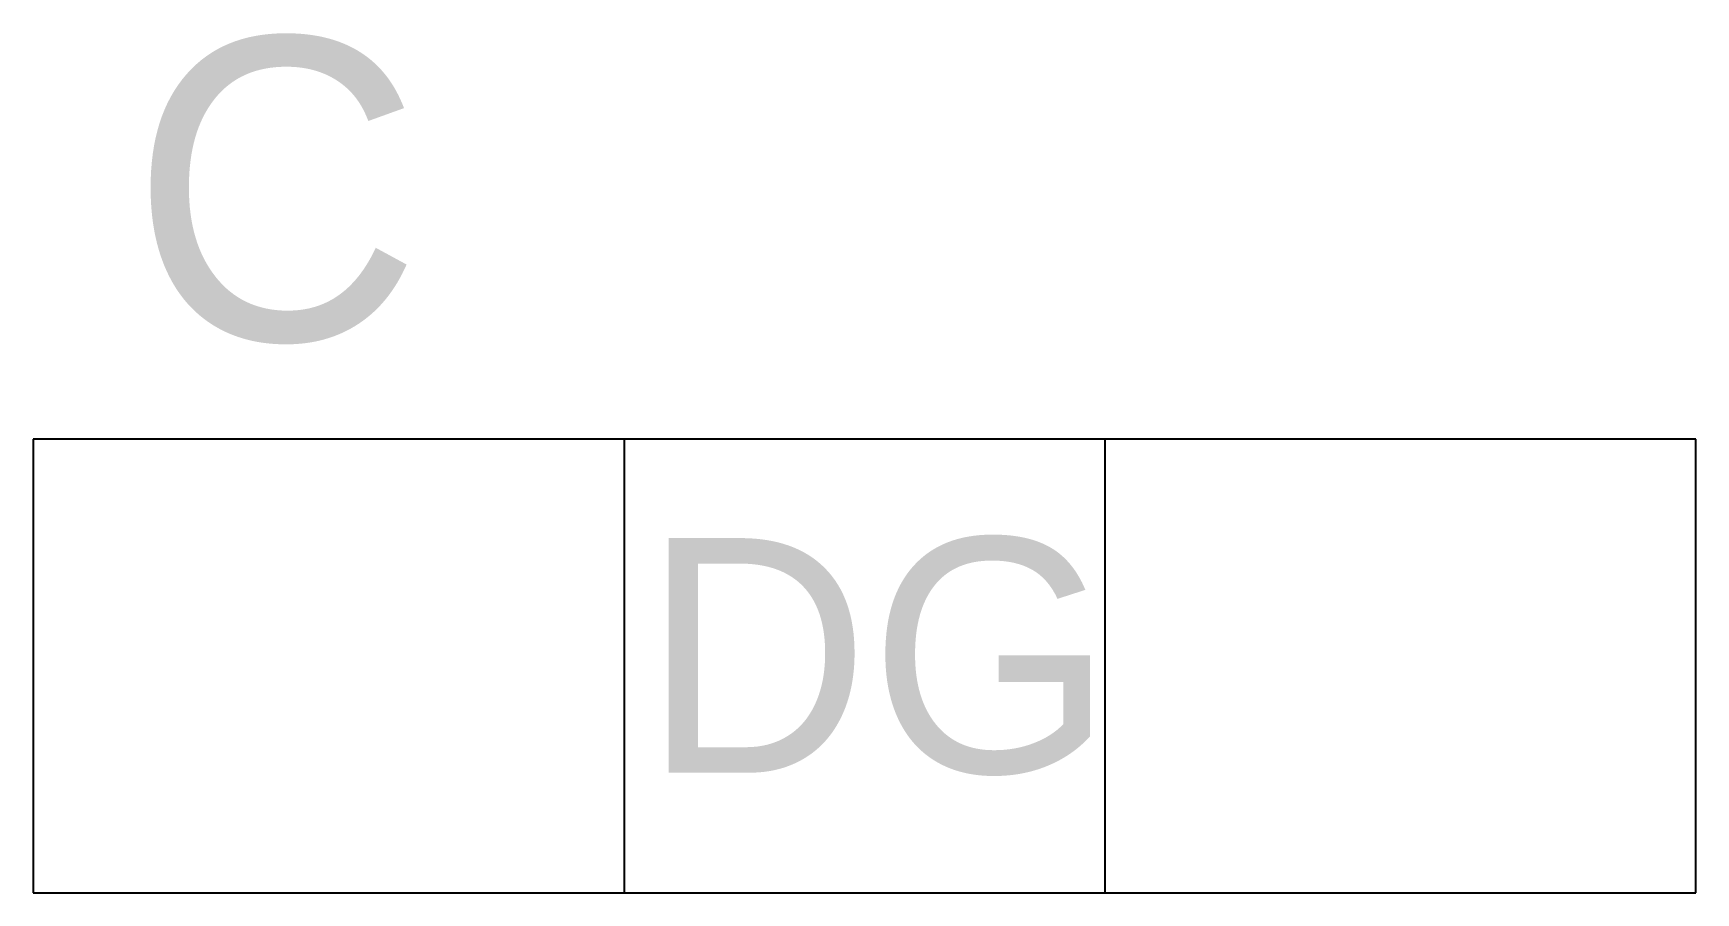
# Model space of a CAD drawing. Extents: x -0.276 to 0.274, y -0.074 to 0.211.
import ezdxf

# ---------------------------------------------------------------- set-up
doc = ezdxf.new("R2010")
doc.units = 0
doc.header["$LTSCALE"] = 250
doc.layers.add('QUADROS', color=3, linetype='CONTINUOUS')

msp = doc.modelspace()

# ---------------------------------------------------------------- linework, layer by layer
at = {"layer": 'QUADROS', "color": 0, "linetype": 'CONTINUOUS'}
for p, q in [((0.27368, 0.07637), (-0.27632, 0.07637)), ((-0.27632, 0.07637), (-0.27632, -0.07363)), ((-0.08085, 0.07605), (-0.08085, -0.07332)), ((0.07821, 0.07605), (0.07821, -0.07332)), ((0.27368, -0.07363), (0.27368, 0.07637)), ((-0.27632, -0.07363), (0.27368, -0.07363))]:
    msp.add_line(p, q, dxfattribs=at)

# ---------------------------------------------------------------- texts
msp.add_text('DG', height=0.077606, dxfattribs=at).set_placement((-0.07459, -0.03392))
msp.add_attdef('C', (-0.24429, 0.10919), '', height=0.1, dxfattribs=at)

doc.saveas('drawing.dxf')
